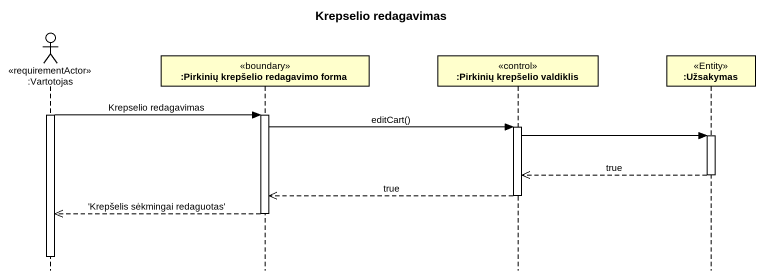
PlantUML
@startuml
title Krepselio redagavimas
hide footbox
actor ":Vartotojas" as Vartotojas <<requirementActor>>
participant ":Pirkinių krepšelio redagavimo forma" as Pirkinių_krepšelio <<boundary>>
participant ":Pirkinių krepšelio valdiklis" as Pirkinių_krepšelio_valdiklis <<control>>
participant ":Užsakymas" as Užsakymas <<Entity>>

activate Vartotojas
Vartotojas -> Pirkinių_krepšelio : Krepselio redagavimas
activate Pirkinių_krepšelio
Pirkinių_krepšelio -> Pirkinių_krepšelio_valdiklis : editCart()
activate Pirkinių_krepšelio_valdiklis
Pirkinių_krepšelio_valdiklis -> Užsakymas
activate Užsakymas
Užsakymas -->> Pirkinių_krepšelio_valdiklis : true
deactivate Užsakymas
Pirkinių_krepšelio_valdiklis -->> Pirkinių_krepšelio : true
deactivate Pirkinių_krepšelio_valdiklis
Pirkinių_krepšelio -->> Vartotojas : 'Krepšelis sėkmingai redaguotas'
deactivate Pirkinių_krepšelio
deactivate Vartotojas
@enduml
